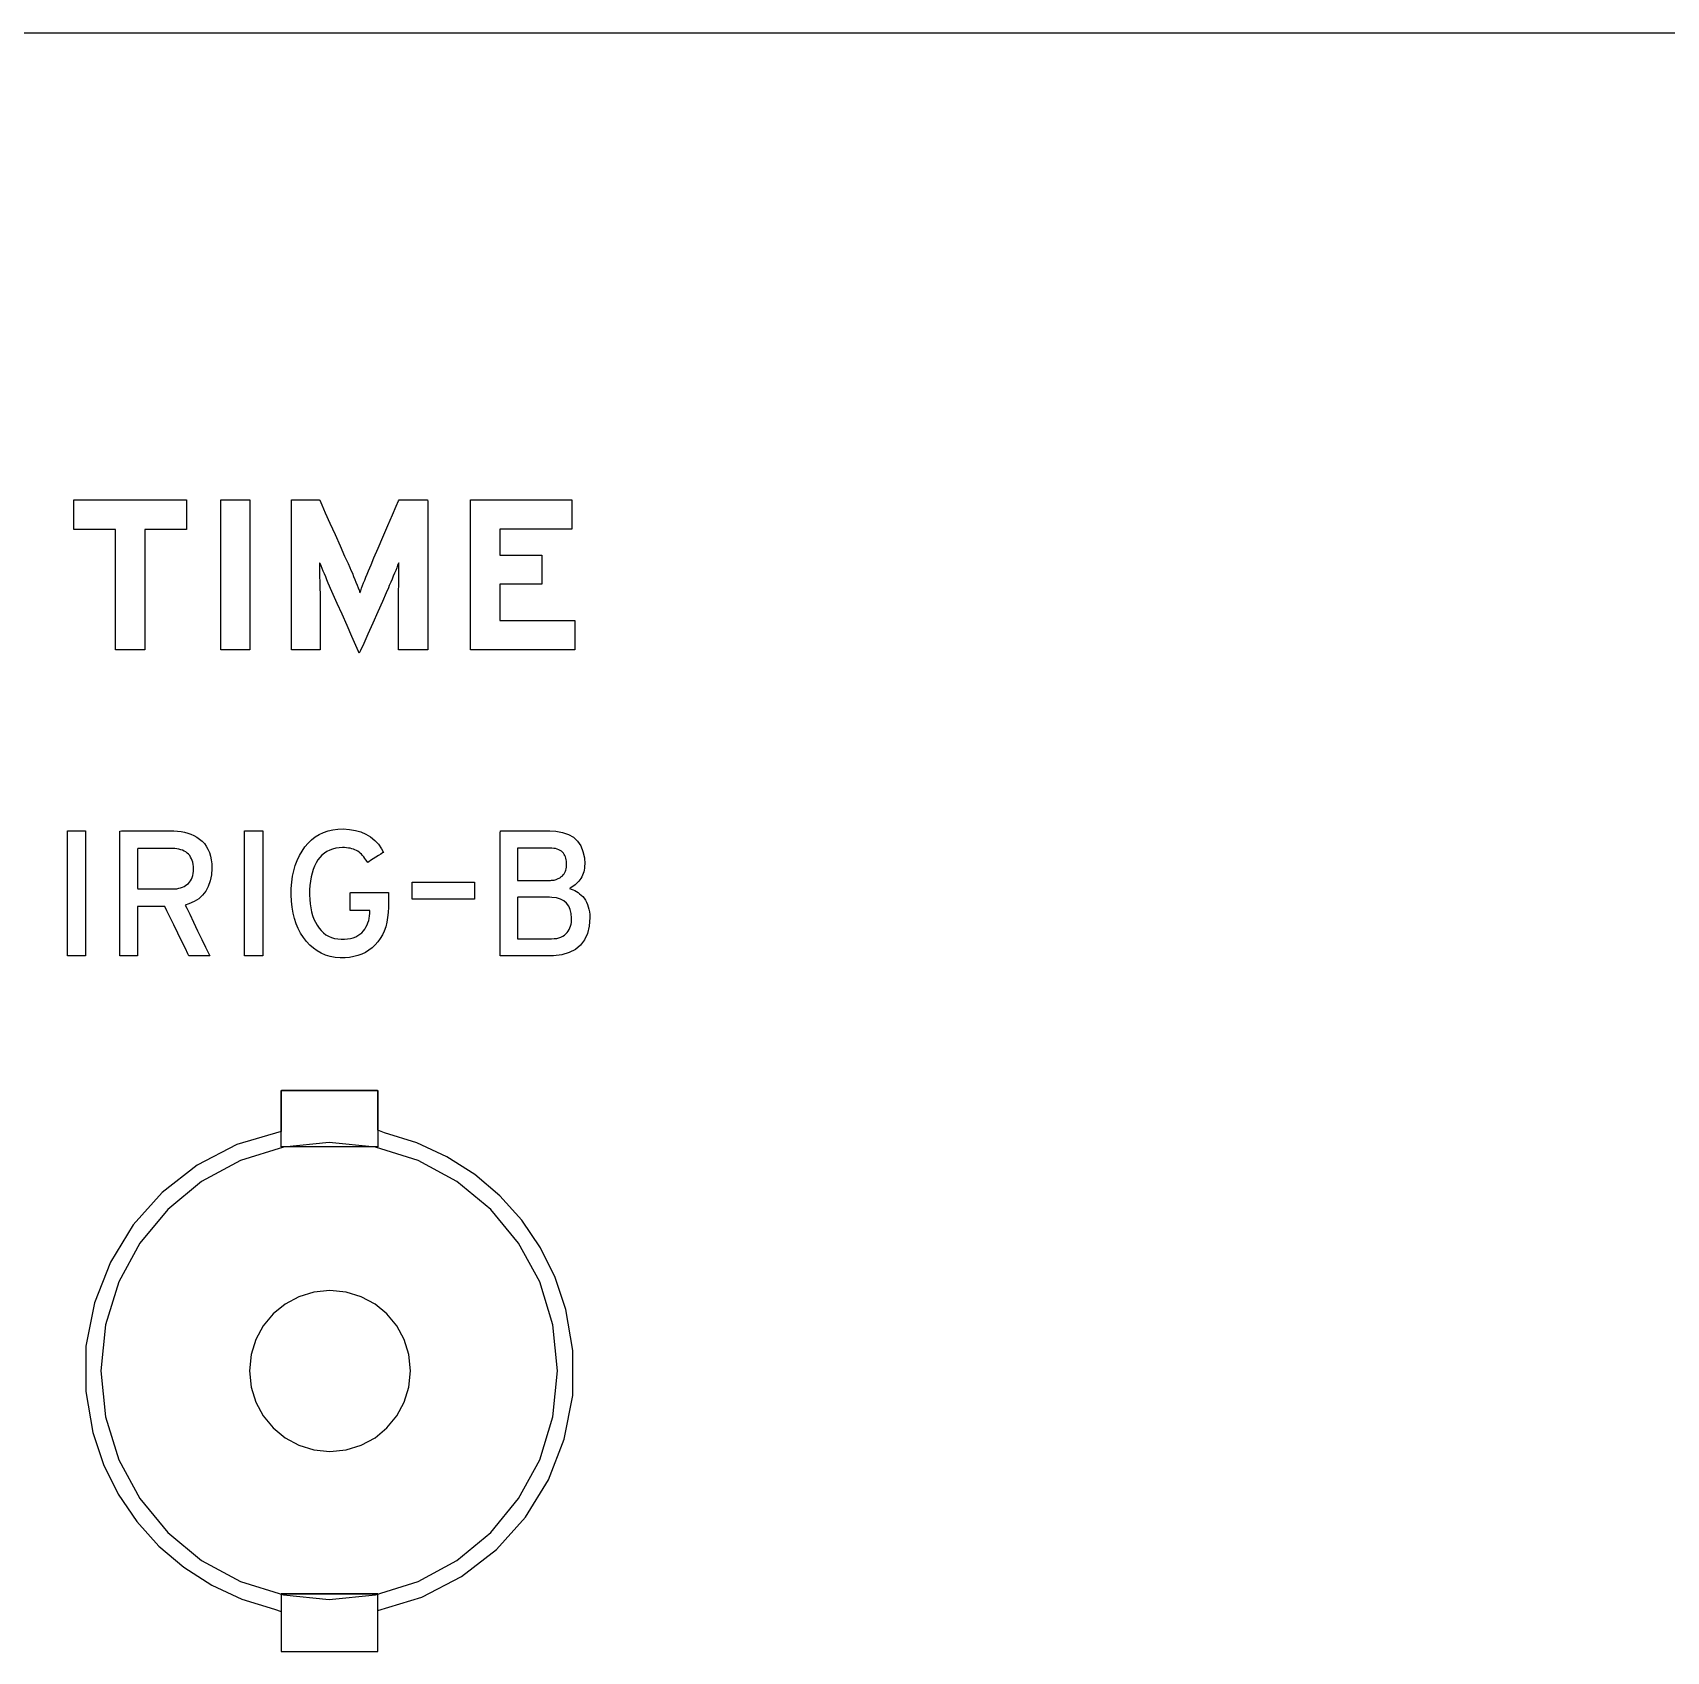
# Model space of a CAD drawing. Extents: x 1 to 47.7, y 0.2 to 33.4.
# Drawn here: x 37.57 to 38.839, y 13.926 to 15.184 of the extents above; entities that cross this region are included whole.
import ezdxf

# ---------------------------------------------------------------- set-up
doc = ezdxf.new("R2010")
doc.units = 0
doc.header["$MEASUREMENT"] = 0
doc.layers.add('6_0____DWG', color=7, linetype='CONTINUOUS')

msp = doc.modelspace()

# ---------------------------------------------------------------- linework, layer by layer
at = {"layer": '6_0____DWG'}
for points in [[(35.4156, 15.1836), (35.809, 15.1836), (36.0049, 15.1836), (36.2001, 15.1836), (36.3945, 15.1836), (36.5881, 15.1836), (36.7807, 15.1836), (36.9722, 15.1836), (37.1625, 15.1836), (37.3517, 15.1836), (37.5394, 15.1836), (37.7257, 15.1836), (37.9105, 15.1836), (38.0936, 15.1836), (38.275, 15.1836), (38.4545, 15.1836), (38.6321, 15.1836), (38.8077, 15.1836), (38.9811, 15.1836)], [(37.6566, 14.7976), (37.6566, 14.7039), (37.634, 14.7039), (37.634, 14.7976), (37.6015, 14.7976), (37.6015, 14.8206), (37.689, 14.8206), (37.689, 14.7976), (37.6566, 14.7976)], [(37.7157, 14.7039), (37.7157, 14.8206), (37.7383, 14.8206), (37.7383, 14.7039), (37.7157, 14.7039)], [(37.9098, 14.7039), (37.9098, 14.8206), (37.9884, 14.8206), (37.9884, 14.7978), (37.9324, 14.7978), (37.9324, 14.7776), (37.965, 14.7776), (37.965, 14.755), (37.9324, 14.755), (37.9324, 14.7267), (37.9907, 14.7267), (37.9907, 14.7039), (37.9098, 14.7039)], [(37.5966, 14.4661), (37.5966, 14.5633), (37.6106, 14.5633), (37.6106, 14.4661), (37.5966, 14.4661)], [(37.7342, 14.4661), (37.7342, 14.5633), (37.7483, 14.5633), (37.7483, 14.4661), (37.7342, 14.4661)], [(37.8643, 14.5102), (37.8643, 14.5235), (37.9128, 14.5235), (37.9128, 14.5102), (37.8643, 14.5102)], [(37.7625, 14.3615), (37.8376, 14.3615), (37.8376, 14.3178), (37.7625, 14.3178), (37.7625, 14.3615)], [(37.8376, 14.3178), (37.7625, 14.3178)], [(37.7625, 13.9705), (37.8376, 13.9705)], [(37.7625, 13.9705), (37.8376, 13.9705)], [(37.7625, 13.9257), (37.8376, 13.9257), (37.8376, 13.9705), (37.7625, 13.9705), (37.7625, 13.9257)]]:
    msp.add_lwpolyline(points, dxfattribs=at)
for points in [[(37.8538, 14.7039), (37.8538, 14.7054), (37.8538, 14.7095), (37.8538, 14.7155), (37.8538, 14.7224), (37.8538, 14.7297), (37.8538, 14.7365), (37.8538, 14.7421), (37.8538, 14.7457), (37.8538, 14.7474), (37.8538, 14.7506), (37.8539, 14.7537), (37.8539, 14.7567), (37.8539, 14.7597), (37.854, 14.7626), (37.854, 14.7655), (37.8541, 14.7683), (37.8541, 14.771), (37.8539, 14.7716), (37.8531, 14.7697), (37.8524, 14.7678), (37.8516, 14.7657), (37.8507, 14.7635), (37.8497, 14.7613), (37.8488, 14.7589), (37.8477, 14.7565), (37.8466, 14.7539), (37.8459, 14.7522), (37.8441, 14.7482), (37.8412, 14.7416), (37.8376, 14.7335), (37.8337, 14.7247), (37.8299, 14.7162), (37.8267, 14.7088), (37.8243, 14.7035), (37.8233, 14.7013), (37.8227, 14.7027), (37.8206, 14.7074), (37.8175, 14.7144), (37.8138, 14.7228), (37.8099, 14.7316), (37.8062, 14.7399), (37.8031, 14.7469), (37.801, 14.7516), (37.8002, 14.7534), (37.7992, 14.7559), (37.7981, 14.7584), (37.7972, 14.7608), (37.7962, 14.763), (37.7953, 14.7652), (37.7945, 14.7673), (37.7937, 14.7693), (37.7929, 14.7712), (37.7925, 14.7716), (37.7925, 14.7689), (37.7925, 14.7661), (37.7925, 14.7633), (37.7925, 14.7604), (37.7926, 14.7574), (37.7926, 14.7544), (37.7927, 14.7513), (37.7928, 14.7481), (37.7928, 14.7462), (37.7928, 14.7431), (37.7928, 14.7379), (37.7928, 14.7313), (37.7928, 14.7241), (37.7928, 14.7169), (37.7928, 14.7107), (37.7928, 14.7061), (37.7928, 14.704), (37.7923, 14.7039), (37.7904, 14.7039), (37.7876, 14.7039), (37.784, 14.7039), (37.7803, 14.7039), (37.7767, 14.7039), (37.7736, 14.7039), (37.7715, 14.7039), (37.7707, 14.7039), (37.7707, 14.7081), (37.7707, 14.7193), (37.7707, 14.7354), (37.7707, 14.7545), (37.7707, 14.7743), (37.7707, 14.7929), (37.7707, 14.8081), (37.7707, 14.818), (37.7707, 14.8206), (37.7718, 14.8206), (37.7742, 14.8206), (37.7773, 14.8206), (37.781, 14.8206), (37.7846, 14.8206), (37.788, 14.8206), (37.7907, 14.8206), (37.7922, 14.8206), (37.7926, 14.8202), (37.7942, 14.8167), (37.7969, 14.8105), (37.8005, 14.8025), (37.8045, 14.7936), (37.8084, 14.7848), (37.8119, 14.7769), (37.8146, 14.771), (37.816, 14.7679), (37.8168, 14.766), (37.8179, 14.7635), (37.8189, 14.761), (37.8198, 14.7587), (37.8207, 14.7565), (37.8216, 14.7543), (37.8223, 14.7523), (37.8231, 14.7503), (37.8237, 14.7484), (37.8244, 14.7499), (37.8251, 14.7518), (37.8258, 14.7539), (37.8266, 14.756), (37.8275, 14.7582), (37.8284, 14.7605), (37.8294, 14.7629), (37.8304, 14.7654), (37.8314, 14.7677), (37.8324, 14.77), (37.8347, 14.7754), (37.8379, 14.7829), (37.8417, 14.7916), (37.8456, 14.8006), (37.8491, 14.8089), (37.852, 14.8156), (37.8538, 14.8197), (37.8543, 14.8206), (37.8556, 14.8206), (37.8581, 14.8206), (37.8614, 14.8206), (37.8651, 14.8206), (37.8689, 14.8206), (37.8722, 14.8206), (37.8748, 14.8206), (37.8763, 14.8206), (37.8765, 14.8192), (37.8765, 14.8109), (37.8765, 14.7966), (37.8765, 14.7786), (37.8765, 14.7589), (37.8765, 14.7395), (37.8765, 14.7225), (37.8765, 14.71), (37.8765, 14.7041), (37.876, 14.7039), (37.874, 14.7039), (37.8711, 14.7039), (37.8675, 14.7039), (37.8636, 14.7039), (37.86, 14.7039), (37.8568, 14.7039), (37.8547, 14.7039)], [(37.7087, 14.5342), (37.7084, 14.5291), (37.7075, 14.5244), (37.706, 14.5202), (37.7041, 14.5165), (37.7016, 14.5133), (37.6985, 14.5106), (37.695, 14.5084), (37.6909, 14.5067), (37.6881, 14.5056), (37.6893, 14.5032), (37.6915, 14.4985), (37.6945, 14.4924), (37.6977, 14.4856), (37.701, 14.4789), (37.7039, 14.4729), (37.7061, 14.4684), (37.7072, 14.4662), (37.7069, 14.4661), (37.7055, 14.4661), (37.7034, 14.4661), (37.7007, 14.4661), (37.6979, 14.4661), (37.6952, 14.4661), (37.693, 14.4661), (37.6914, 14.4661), (37.6909, 14.4661), (37.6901, 14.4678), (37.6882, 14.4718), (37.6855, 14.4773), (37.6823, 14.4838), (37.6791, 14.4904), (37.6762, 14.4965), (37.6738, 14.5013), (37.6725, 14.5041), (37.6721, 14.5046), (37.6707, 14.5046), (37.6681, 14.5046), (37.6648, 14.5046), (37.6611, 14.5046), (37.6575, 14.5046), (37.6544, 14.5046), (37.6521, 14.5046), (37.651, 14.5046), (37.651, 14.5036), (37.651, 14.5002), (37.651, 14.4949), (37.651, 14.4886), (37.651, 14.482), (37.651, 14.4757), (37.651, 14.4705), (37.651, 14.4671), (37.651, 14.4661), (37.6503, 14.4661), (37.6488, 14.4661), (37.6468, 14.4661), (37.6444, 14.4661), (37.642, 14.4661), (37.6399, 14.4661), (37.6382, 14.4661), (37.6373, 14.4661), (37.6372, 14.4672), (37.6372, 14.4743), (37.6372, 14.4864), (37.6372, 14.5018), (37.6372, 14.5185), (37.6372, 14.5348), (37.6372, 14.5489), (37.6372, 14.559), (37.6372, 14.5632), (37.6385, 14.5633), (37.6423, 14.5633), (37.6481, 14.5633), (37.6549, 14.5633), (37.662, 14.5633), (37.6687, 14.5633), (37.6742, 14.5633), (37.6776, 14.5633), (37.6793, 14.5633), (37.6821, 14.5631), (37.6849, 14.5628), (37.6876, 14.5623), (37.6901, 14.5616), (37.6925, 14.5607), (37.6948, 14.5596), (37.697, 14.5584), (37.6991, 14.5569), (37.7011, 14.5553), (37.7029, 14.5534), (37.7044, 14.5513), (37.7057, 14.549), (37.7068, 14.5465), (37.7076, 14.5437), (37.7082, 14.5408), (37.7086, 14.5376)], [(37.8459, 14.5041), (37.8458, 14.5), (37.8453, 14.496), (37.8447, 14.4923), (37.8438, 14.4888), (37.8426, 14.4855), (37.8412, 14.4825), (37.8396, 14.4797), (37.8377, 14.4771), (37.8355, 14.4747), (37.8332, 14.4725), (37.8307, 14.4706), (37.828, 14.4689), (37.8252, 14.4675), (37.8222, 14.4664), (37.8191, 14.4656), (37.8158, 14.465), (37.8123, 14.4646), (37.8085, 14.4646), (37.8045, 14.465), (37.8007, 14.4657), (37.7971, 14.4668), (37.7937, 14.4682), (37.7905, 14.47), (37.7876, 14.4721), (37.7848, 14.4746), (37.7822, 14.4774), (37.7799, 14.4805), (37.7777, 14.4838), (37.7758, 14.4874), (37.7742, 14.4911), (37.7729, 14.4951), (37.7718, 14.4994), (37.7711, 14.5039), (37.7705, 14.5086), (37.7703, 14.5135), (37.7704, 14.5185), (37.7708, 14.5234), (37.7714, 14.528), (37.7724, 14.5323), (37.7736, 14.5365), (37.775, 14.5404), (37.7768, 14.5441), (37.7788, 14.5475), (37.7811, 14.5508), (37.7836, 14.5537), (37.7862, 14.5563), (37.7891, 14.5586), (37.7922, 14.5605), (37.7955, 14.562), (37.799, 14.5633), (37.8027, 14.5641), (37.8066, 14.5647), (37.8108, 14.5648), (37.8158, 14.5645), (37.8204, 14.5637), (37.8246, 14.5625), (37.8285, 14.5608), (37.8321, 14.5586), (37.8353, 14.5559), (37.8381, 14.5529), (37.8406, 14.5493), (37.8421, 14.5466), (37.8413, 14.5462), (37.84, 14.5453), (37.8381, 14.5441), (37.8361, 14.5428), (37.834, 14.5415), (37.8321, 14.5403), (37.8307, 14.5393), (37.8299, 14.5388), (37.8293, 14.5395), (37.8285, 14.5407), (37.8277, 14.5419), (37.8268, 14.5431), (37.8259, 14.5441), (37.825, 14.5451), (37.824, 14.5459), (37.8231, 14.5467), (37.8221, 14.5475), (37.821, 14.5481), (37.8199, 14.5486), (37.8187, 14.5491), (37.8175, 14.5494), (37.8162, 14.5498), (37.8148, 14.55), (37.8133, 14.5502), (37.8118, 14.5503), (37.8103, 14.5503), (37.8076, 14.5502), (37.805, 14.5498), (37.8026, 14.5492), (37.8003, 14.5484), (37.7982, 14.5473), (37.7962, 14.546), (37.7943, 14.5445), (37.7926, 14.5427), (37.7911, 14.5407), (37.7897, 14.5384), (37.7885, 14.536), (37.7874, 14.5333), (37.7866, 14.5305), (37.7858, 14.5275), (37.7853, 14.5243), (37.7849, 14.5209), (37.7847, 14.5174), (37.7847, 14.5137), (37.7848, 14.5101), (37.7851, 14.5067), (37.7856, 14.5034), (37.7862, 14.5004), (37.787, 14.4975), (37.788, 14.4948), (37.7892, 14.4923), (37.7905, 14.49), (37.792, 14.4878), (37.7936, 14.4858), (37.7954, 14.4841), (37.7973, 14.4826), (37.7994, 14.4814), (37.8016, 14.4804), (37.804, 14.4797), (37.8065, 14.4793), (37.8092, 14.4791), (37.8118, 14.4791), (37.8142, 14.4793), (37.8165, 14.4797), (37.8185, 14.4803), (37.8205, 14.481), (37.8222, 14.4819), (37.8238, 14.483), (37.8252, 14.4842), (37.8265, 14.4856), (37.8276, 14.487), (37.8285, 14.4886), (37.8293, 14.4902), (37.83, 14.4918), (37.8306, 14.4936), (37.831, 14.4953), (37.8313, 14.4972), (37.8315, 14.4991), (37.8315, 14.501), (37.8315, 14.501), (37.8315, 14.501), (37.8315, 14.5011), (37.8315, 14.5011), (37.8315, 14.5012), (37.8315, 14.5013), (37.8315, 14.5013), (37.8315, 14.5014), (37.8315, 14.5014), (37.8307, 14.5014), (37.8291, 14.5014), (37.8268, 14.5014), (37.8243, 14.5014), (37.8217, 14.5014), (37.8193, 14.5014), (37.8175, 14.5014), (37.8163, 14.5014), (37.8162, 14.5015), (37.8162, 14.5023), (37.8162, 14.504), (37.8162, 14.5061), (37.8162, 14.5084), (37.8162, 14.5107), (37.8162, 14.5128), (37.8162, 14.5144), (37.8162, 14.5152), (37.8166, 14.5153), (37.8188, 14.5153), (37.8225, 14.5153), (37.8271, 14.5153), (37.8321, 14.5153), (37.837, 14.5153), (37.8413, 14.5153), (37.8444, 14.5153), (37.8459, 14.5153), (37.8459, 14.5151), (37.8459, 14.5141), (37.8459, 14.5126), (37.8459, 14.5109), (37.8459, 14.509), (37.8459, 14.5071), (37.8459, 14.5056), (37.8459, 14.5045)], [(38.0024, 14.4959), (38.0019, 14.4893), (38.0005, 14.4836), (37.9982, 14.4787), (37.9951, 14.4745), (37.9912, 14.4712), (37.9864, 14.4688), (37.9807, 14.4671), (37.9742, 14.4662), (37.9699, 14.4661), (37.9673, 14.4661), (37.9628, 14.4661), (37.9569, 14.4661), (37.9504, 14.4661), (37.944, 14.4661), (37.9385, 14.4661), (37.9345, 14.4661), (37.9328, 14.4661), (37.9328, 14.469), (37.9328, 14.4782), (37.9328, 14.4918), (37.9328, 14.5081), (37.9328, 14.525), (37.9328, 14.5408), (37.9328, 14.5536), (37.9328, 14.5616), (37.933, 14.5633), (37.9353, 14.5633), (37.9399, 14.5633), (37.9458, 14.5633), (37.9525, 14.5633), (37.9591, 14.5633), (37.965, 14.5633), (37.9693, 14.5633), (37.9714, 14.5633), (37.9761, 14.563), (37.9813, 14.5621), (37.9859, 14.5606), (37.9897, 14.5583), (37.9929, 14.5553), (37.9954, 14.5517), (37.9971, 14.5474), (37.9982, 14.5424), (37.9985, 14.5377), (37.9984, 14.536), (37.9983, 14.5344), (37.998, 14.5329), (37.9977, 14.5315), (37.9973, 14.5301), (37.9967, 14.5288), (37.9961, 14.5275), (37.9954, 14.5263), (37.9946, 14.5252), (37.9938, 14.5242), (37.9929, 14.5232), (37.992, 14.5223), (37.991, 14.5214), (37.9899, 14.5206), (37.9888, 14.5198), (37.9876, 14.5191), (37.9867, 14.5185), (37.988, 14.5181), (37.9894, 14.5176), (37.9907, 14.517), (37.992, 14.5163), (37.9933, 14.5154), (37.9945, 14.5145), (37.9957, 14.5134), (37.9969, 14.5122), (37.998, 14.5109), (37.999, 14.5095), (37.9999, 14.5079), (38.0006, 14.5062), (38.0012, 14.5044), (38.0017, 14.5025), (38.0021, 14.5004), (38.0023, 14.4982)], [(37.6945, 14.5338), (37.6944, 14.5356), (37.6942, 14.5373), (37.6939, 14.5389), (37.6934, 14.5403), (37.6929, 14.5417), (37.6922, 14.5429), (37.6915, 14.5441), (37.6906, 14.5451), (37.6896, 14.546), (37.6884, 14.5469), (37.6873, 14.5476), (37.686, 14.5482), (37.6846, 14.5487), (37.6831, 14.5491), (37.6816, 14.5494), (37.6799, 14.5495), (37.6784, 14.5496), (37.6771, 14.5496), (37.674, 14.5496), (37.6698, 14.5496), (37.6651, 14.5496), (37.6603, 14.5496), (37.656, 14.5496), (37.6527, 14.5496), (37.6511, 14.5496), (37.651, 14.5489), (37.651, 14.5462), (37.651, 14.5419), (37.651, 14.5367), (37.651, 14.5311), (37.651, 14.5259), (37.651, 14.5216), (37.651, 14.5189), (37.6511, 14.5182), (37.6527, 14.5182), (37.656, 14.5182), (37.6603, 14.5182), (37.6651, 14.5182), (37.6698, 14.5182), (37.674, 14.5182), (37.6771, 14.5182), (37.6784, 14.5182), (37.6799, 14.5183), (37.6815, 14.5184), (37.6831, 14.5187), (37.6845, 14.519), (37.6859, 14.5195), (37.6871, 14.5201), (37.6883, 14.5208), (37.6894, 14.5216), (37.6905, 14.5225), (37.6914, 14.5235), (37.6922, 14.5246), (37.6928, 14.5259), (37.6934, 14.5272), (37.6939, 14.5287), (37.6942, 14.5303), (37.6944, 14.532)], [(37.9844, 14.5372), (37.9844, 14.5385), (37.9842, 14.5397), (37.9841, 14.5409), (37.9838, 14.542), (37.9834, 14.5431), (37.983, 14.5441), (37.9825, 14.545), (37.9819, 14.546), (37.9812, 14.5468), (37.9803, 14.5475), (37.9794, 14.5481), (37.9783, 14.5487), (37.9771, 14.5491), (37.9758, 14.5495), (37.9744, 14.5497), (37.9729, 14.5499), (37.9713, 14.55), (37.9704, 14.55), (37.9678, 14.55), (37.9641, 14.55), (37.9598, 14.55), (37.9554, 14.55), (37.9513, 14.55), (37.9482, 14.55), (37.9463, 14.55), (37.9461, 14.5497), (37.9461, 14.5479), (37.9461, 14.5447), (37.9461, 14.5407), (37.9461, 14.5363), (37.9461, 14.532), (37.9461, 14.5283), (37.9461, 14.5258), (37.9461, 14.5248), (37.947, 14.5248), (37.9496, 14.5248), (37.9533, 14.5248), (37.9576, 14.5248), (37.962, 14.5248), (37.9661, 14.5248), (37.9693, 14.5248), (37.9711, 14.5248), (37.9718, 14.5248), (37.9726, 14.5249), (37.9734, 14.5249), (37.9741, 14.525), (37.9748, 14.5251), (37.9755, 14.5253), (37.9762, 14.5255), (37.9768, 14.5257), (37.9774, 14.526), (37.9779, 14.5262), (37.9785, 14.5265), (37.979, 14.5268), (37.9795, 14.5271), (37.98, 14.5275), (37.9804, 14.5278), (37.9808, 14.5282), (37.9813, 14.5285), (37.9818, 14.5292), (37.9824, 14.53), (37.9829, 14.5309), (37.9834, 14.5319), (37.9837, 14.5329), (37.984, 14.5339), (37.9842, 14.535), (37.9844, 14.5361)], [(37.9883, 14.4955), (37.988, 14.4991), (37.9872, 14.5022), (37.986, 14.5049), (37.9843, 14.5072), (37.9821, 14.509), (37.9795, 14.5103), (37.9764, 14.5112), (37.9729, 14.5116), (37.9711, 14.5117), (37.9689, 14.5117), (37.9654, 14.5117), (37.9611, 14.5117), (37.9565, 14.5117), (37.9522, 14.5117), (37.9487, 14.5117), (37.9465, 14.5117), (37.9461, 14.5115), (37.9461, 14.5095), (37.9461, 14.5055), (37.9461, 14.5003), (37.9461, 14.4946), (37.9461, 14.4889), (37.9461, 14.4841), (37.9461, 14.4807), (37.9461, 14.4794), (37.9471, 14.4794), (37.9497, 14.4794), (37.9535, 14.4794), (37.9579, 14.4794), (37.9624, 14.4794), (37.9664, 14.4794), (37.9695, 14.4794), (37.9711, 14.4794), (37.9727, 14.4794), (37.9747, 14.4796), (37.9767, 14.4798), (37.9784, 14.4803), (37.98, 14.4808), (37.9814, 14.4815), (37.9827, 14.4823), (37.9839, 14.4832), (37.9848, 14.4843), (37.9856, 14.4854), (37.9863, 14.4866), (37.9869, 14.4879), (37.9874, 14.4892), (37.9878, 14.4907), (37.9881, 14.4922), (37.9882, 14.4938)], [(37.8376, 13.9574), (37.8719, 13.9677), (37.9028, 13.9838), (37.9298, 14.0048), (37.9524, 14.0301), (37.9702, 14.059), (37.9825, 14.0907), (37.9891, 14.1244), (37.9893, 14.1596), (37.9838, 14.1914), (37.9755, 14.2162), (37.964, 14.2394), (37.9496, 14.2607), (37.9325, 14.2797), (37.9131, 14.2963), (37.8914, 14.3101), (37.8679, 14.321), (37.8428, 14.3287), (37.8376, 14.3306), (37.8376, 14.3334), (37.8376, 14.3377), (37.8376, 14.3429), (37.8376, 14.3484), (37.8376, 14.3536), (37.8376, 14.3579), (37.8376, 14.3607), (37.8374, 14.3615), (37.8336, 14.3615), (37.8253, 14.3615), (37.8141, 14.3615), (37.8013, 14.3615), (37.7884, 14.3615), (37.7767, 14.3615), (37.7678, 14.3615), (37.7629, 14.3615), (37.7625, 14.3611), (37.7625, 14.3586), (37.7625, 14.3546), (37.7625, 14.3495), (37.7625, 14.344), (37.7625, 14.3387), (37.7625, 14.3342), (37.7625, 14.331), (37.7625, 14.3298), (37.7281, 14.3195), (37.6972, 14.3035), (37.6702, 14.2824), (37.6476, 14.2571), (37.6299, 14.2282), (37.6175, 14.1965), (37.6109, 14.1628), (37.6107, 14.1276), (37.6162, 14.0958), (37.6245, 14.071), (37.636, 14.0478), (37.6504, 14.0266), (37.6675, 14.0075), (37.687, 13.991), (37.7086, 13.9771), (37.7321, 13.9662), (37.7573, 13.9585), (37.7625, 13.9566), (37.7625, 13.9538), (37.7625, 13.9495), (37.7625, 13.9443), (37.7625, 13.9388), (37.7625, 13.9336), (37.7625, 13.9293), (37.7625, 13.9265), (37.7626, 13.9257), (37.7664, 13.9257), (37.7747, 13.9257), (37.7859, 13.9257), (37.7987, 13.9257), (37.8116, 13.9257), (37.8233, 13.9257), (37.8322, 13.9257), (37.8371, 13.9257), (37.8376, 13.9262), (37.8376, 13.9286), (37.8376, 13.9327), (37.8376, 13.9377), (37.8376, 13.9432), (37.8376, 13.9485), (37.8376, 13.9531), (37.8376, 13.9562)], [(37.6226, 14.1438), (37.6262, 14.108), (37.6365, 14.0746), (37.6529, 14.0444), (37.6745, 14.0181), (37.7008, 13.9964), (37.7309, 13.98), (37.7643, 13.9696), (37.8, 13.966), (37.8358, 13.9696), (37.8691, 13.98), (37.8992, 13.9964), (37.9255, 14.0181), (37.9471, 14.0444), (37.9635, 14.0746), (37.9738, 14.108), (37.9774, 14.1438), (37.9738, 14.1795), (37.9635, 14.2128), (37.9471, 14.2429), (37.9255, 14.2692), (37.8992, 14.2909), (37.8691, 14.3072), (37.8358, 14.3176), (37.8, 14.3212), (37.7643, 14.3176), (37.7309, 14.3072), (37.7008, 14.2909), (37.6745, 14.2692), (37.6529, 14.2429), (37.6365, 14.2128), (37.6262, 14.1795)], [(37.738, 14.1438), (37.7393, 14.1311), (37.7429, 14.1193), (37.7487, 14.1086), (37.7564, 14.0994), (37.7656, 14.0917), (37.7762, 14.086), (37.788, 14.0823), (37.8005, 14.0811), (37.8131, 14.0823), (37.8248, 14.086), (37.8355, 14.0917), (37.8447, 14.0994), (37.8524, 14.1086), (37.8581, 14.1193), (37.8618, 14.1311), (37.8631, 14.1438), (37.8618, 14.1564), (37.8581, 14.1681), (37.8524, 14.1787), (37.8447, 14.1879), (37.8355, 14.1955), (37.8248, 14.2012), (37.8131, 14.2049), (37.8005, 14.2061), (37.788, 14.2049), (37.7762, 14.2012), (37.7656, 14.1955), (37.7564, 14.1879), (37.7487, 14.1787), (37.7429, 14.1681), (37.7393, 14.1564)]]:
    msp.add_lwpolyline(points, close=True, dxfattribs=at)

doc.saveas('drawing.dxf')
